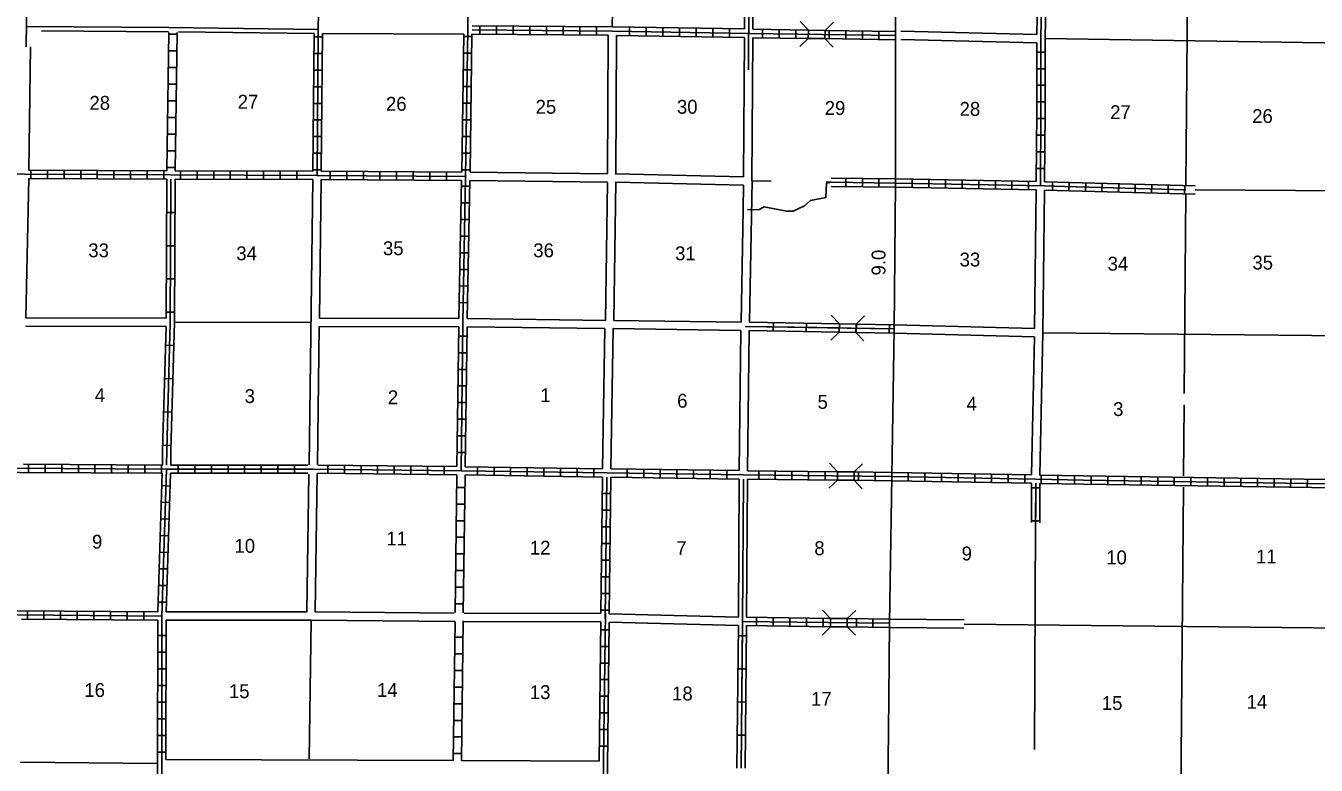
# Model space of a CAD drawing. Extents: x 1142892 to 1570202, y 16283729 to 16658946.
# Drawn here: x 1408802 to 1455366, y 16391321 to 16417984 of the extents above; entities that cross this region are included whole.
import ezdxf

# ---------------------------------------------------------------- set-up
doc = ezdxf.new("R2010")
doc.units = 0
for name, color, linetype in [('L10', 7, 'Continuous'), ('L11', 7, 'Continuous'), ('L13', 7, 'Continuous'), ('L14', 7, 'Continuous'), ('L18', 7, 'Continuous'), ('L28', 7, 'Continuous'), ('L3', 7, 'Continuous'), ('L8', 7, 'Continuous'), ('L9', 7, 'Continuous')]:
    doc.layers.add(name, color=color, linetype=linetype)

msp = doc.modelspace()

# ---------------------------------------------------------------- linework, layer by layer
at = {"layer": 'L10'}
for p, q in [((1440131, 16407205), (1445206, 16407063)), ((1440131, 16406905), (1445197, 16406771))]:
    msp.add_line(p, q, dxfattribs=at)
at = {"layer": 'L11'}
for p, q in [((1440381, 16417796), (1445289, 16417671)), ((1419507, 16417705), (1424606, 16417688)), ((1440381, 16417496), (1445281, 16417371)), ((1408966, 16417231), (1408907, 16412779)), ((1419023, 16402155), (1419165, 16412438)), ((1419398, 16407438), (1419465, 16412438)), ((1408799, 16407155), (1413861, 16407146)), ((1408805, 16407455), (1413866, 16407446)), ((1419323, 16402155), (1419390, 16407138)), ((1445197, 16406771), (1445097, 16401796)), ((1418948, 16396846), (1419015, 16401821)), ((1419248, 16396846), (1419315, 16401838)), ((1434548, 16401640), (1434514, 16396658)), ((1434848, 16401636), (1434814, 16396654)), ((1439974, 16396588), (1442659, 16396559)), ((1439971, 16396288), (1442656, 16396259)), ((1413857, 16391530), (1424223, 16391488)), ((1424523, 16391488), (1429491, 16391471))]:
    msp.add_line(p, q, dxfattribs=at)
for points in [[(1409366, 16417808), (1413948, 16417771)], [(1414307, 16417763), (1419207, 16417705)], [(1429790, 16412663), (1429815, 16417646)], [(1430090, 16412646), (1430115, 16417638)], [(1434698, 16412538), (1434742, 16417563)], [(1434997, 16412388), (1435041, 16417555)], [(1424831, 16412705), (1429790, 16412646)], [(1430073, 16412646), (1434698, 16412538)], [(1408805, 16407455), (1408907, 16412480)], [(1424823, 16412405), (1429790, 16412346)], [(1429715, 16407363), (1429790, 16412330)], [(1430015, 16407363), (1430090, 16412363)], [(1430090, 16412346), (1434698, 16412238)], [(1434614, 16407296), (1434689, 16411363), (1434698, 16412238)], [(1434914, 16407296), (1435012, 16412388)], [(1445264, 16412071), (1445206, 16407063)], [(1445564, 16412063), (1445506, 16406913), (1445397, 16401780)], [(1419390, 16407138), (1424423, 16407130)], [(1419398, 16407438), (1424431, 16407430)], [(1424723, 16407130), (1429698, 16407063)], [(1424731, 16407430), (1429715, 16407363)], [(1429615, 16402013), (1429698, 16407063)], [(1429915, 16402005), (1429998, 16407063)], [(1429998, 16407063), (1434606, 16406996)], [(1430015, 16407363), (1434614, 16407296)], [(1434548, 16401946), (1434606, 16406996)], [(1434848, 16401938), (1434906, 16406996)], [(1413865, 16396846), (1418948, 16396846)], [(1419248, 16396846), (1424265, 16396805)], [(1424623, 16396805), (1429556, 16396788)], [(1429856, 16396780), (1434514, 16396658)], [(1413865, 16396546), (1419098, 16396546), (1424281, 16396505)], [(1424581, 16396505), (1429556, 16396488)], [(1429856, 16396480), (1434514, 16396355)]]:
    msp.add_lwpolyline(points, dxfattribs=at)
at = {"layer": 'L13'}
for p, q in [((1450847, 16433122), (1450663, 16412221)), ((1430065, 16422913), (1429965, 16417946)), ((1408847, 16419569), (1408816, 16417231)), ((1445581, 16417521), (1461129, 16417296)), ((1435012, 16412388), (1435698, 16412380)), ((1437689, 16412346), (1437864, 16412346)), ((1450661, 16411921), (1450597, 16404721)), ((1451000, 16412069), (1461082, 16412013)), ((1414165, 16407296), (1419090, 16407288)), ((1445506, 16406913), (1461035, 16406750)), ((1450597, 16404321), (1450572, 16401755)), ((1450572, 16401346), (1450438, 16385702)), ((1445240, 16400066), (1445197, 16391888)), ((1419023, 16391546), (1419098, 16396546)), ((1442658, 16396409), (1460980, 16396213)), ((1408607, 16391430), (1413557, 16391380))]:
    msp.add_line(p, q, dxfattribs=at)
at = {"layer": 'L18'}
for p, q in [((1437048, 16417830), (1436748, 16418138)), ((1437048, 16417830), (1437039, 16417530)), ((1437048, 16417830), (1437648, 16417821)), ((1437648, 16417821), (1437639, 16417521)), ((1437648, 16417821), (1437948, 16418113)), ((1437039, 16417530), (1436731, 16417238)), ((1437039, 16417530), (1437639, 16417521)), ((1437639, 16417521), (1437931, 16417213)), ((1438164, 16407238), (1437864, 16407546)), ((1438764, 16407230), (1439064, 16407521)), ((1438164, 16407238), (1438156, 16406938)), ((1438164, 16407238), (1438764, 16407230)), ((1438764, 16407230), (1438756, 16406930)), ((1438156, 16406938), (1437848, 16406646)), ((1438156, 16406938), (1438756, 16406930)), ((1438756, 16406930), (1439048, 16406621)), ((1438098, 16401905), (1437798, 16402213)), ((1438098, 16401905), (1438089, 16401605)), ((1438098, 16401905), (1438698, 16401896)), ((1438698, 16401896), (1438998, 16402188)), ((1438089, 16401605), (1437781, 16401313)), ((1438089, 16401605), (1438689, 16401596)), ((1438698, 16401896), (1438689, 16401596)), ((1438689, 16401596), (1438981, 16401288)), ((1437839, 16396613), (1437548, 16396913)), ((1438439, 16396605), (1438748, 16396905)), ((1437839, 16396313), (1437539, 16396013)), ((1437839, 16396613), (1437839, 16396313)), ((1437839, 16396613), (1438439, 16396605)), ((1437839, 16396313), (1438439, 16396305)), ((1438439, 16396605), (1438439, 16396305)), ((1438439, 16396305), (1438739, 16396005))]:
    msp.add_line(p, q, dxfattribs=at)
at = {"layer": 'L3'}
for points in [[(1439948, 16393738), (1439973, 16396438), (1440048, 16401730), (1440131, 16407055), (1440189, 16412313), (1440189, 16417630), (1440214, 16422930)], [(1439814, 16379996), (1439864, 16385830), (1439948, 16393738)]]:
    msp.add_lwpolyline(points, dxfattribs=at)
at = {"layer": 'L8'}
for p, q in [((1434773, 16422846), (1434739, 16417871)), ((1434923, 16422846), (1434881, 16416396)), ((1435073, 16422846), (1435039, 16417863)), ((1425190, 16417988), (1425190, 16417688)), ((1425790, 16417980), (1425790, 16417680)), ((1426390, 16417980), (1426390, 16417680)), ((1426990, 16417971), (1426990, 16417671)), ((1427590, 16417963), (1427590, 16417663)), ((1428190, 16417963), (1428190, 16417663)), ((1428790, 16417955), (1428790, 16417655)), ((1429390, 16417955), (1429390, 16417655)), ((1430590, 16417938), (1430590, 16417638)), ((1431190, 16417930), (1431190, 16417630)), ((1431790, 16417913), (1431790, 16417613)), ((1432390, 16417905), (1432390, 16417605)), ((1432989, 16417896), (1432989, 16417596)), ((1433589, 16417888), (1433589, 16417588)), ((1434189, 16417871), (1434189, 16417571)), ((1435389, 16417855), (1435389, 16417555)), ((1435989, 16417846), (1435989, 16417546)), ((1436589, 16417838), (1436589, 16417538)), ((1437789, 16417821), (1437789, 16417521)), ((1438389, 16417805), (1438389, 16417505)), ((1438989, 16417796), (1438989, 16417496)), ((1439589, 16417788), (1439589, 16417488)), ((1413965, 16417680), (1414265, 16417680)), ((1419207, 16417588), (1419507, 16417588)), ((1424606, 16417596), (1424906, 16417596)), ((1413957, 16417080), (1414257, 16417080)), ((1419198, 16416988), (1419498, 16416988)), ((1424590, 16416996), (1424890, 16416996)), ((1445281, 16417038), (1445581, 16417038)), ((1413948, 16416480), (1414248, 16416480)), ((1419198, 16416388), (1419498, 16416388)), ((1424581, 16416396), (1424881, 16416396)), ((1445281, 16416438), (1445581, 16416438)), ((1413940, 16415880), (1414240, 16415880)), ((1419190, 16415788), (1419490, 16415788)), ((1424573, 16415796), (1424873, 16415796)), ((1445281, 16415838), (1445581, 16415838)), ((1413932, 16415280), (1414232, 16415280)), ((1419182, 16415188), (1419482, 16415188)), ((1424565, 16415196), (1424865, 16415196)), ((1445281, 16415238), (1445581, 16415238)), ((1413923, 16414680), (1414223, 16414680)), ((1419182, 16414588), (1419482, 16414588)), ((1424556, 16414596), (1424856, 16414596)), ((1445281, 16414638), (1445581, 16414638)), ((1413907, 16414080), (1414207, 16414080)), ((1445272, 16414038), (1445572, 16414038)), ((1419173, 16413988), (1419473, 16413988)), ((1424548, 16413996), (1424848, 16413996)), ((1413898, 16413480), (1414198, 16413480)), ((1419173, 16413388), (1419473, 16413388)), ((1424540, 16413396), (1424840, 16413396)), ((1445272, 16413438), (1445572, 16413438)), ((1408982, 16412480), (1408982, 16412780)), ((1409582, 16412480), (1409582, 16412780)), ((1410182, 16412471), (1410182, 16412771)), ((1410782, 16412471), (1410782, 16412771)), ((1411382, 16412471), (1411382, 16412771)), ((1411982, 16412463), (1411982, 16412763)), ((1412582, 16412463), (1412582, 16412763)), ((1413182, 16412455), (1413182, 16412755)), ((1413782, 16412455), (1413782, 16412755)), ((1413890, 16412880), (1414190, 16412880)), ((1414382, 16412455), (1414382, 16412755)), ((1414982, 16412455), (1414982, 16412755)), ((1415582, 16412446), (1415582, 16412746)), ((1416182, 16412446), (1416182, 16412746)), ((1416782, 16412446), (1416782, 16412746)), ((1417382, 16412446), (1417382, 16412746)), ((1417982, 16412446), (1417982, 16412746)), ((1418582, 16412438), (1418582, 16412738)), ((1419165, 16412788), (1419465, 16412788)), ((1419782, 16412438), (1419782, 16412738)), ((1420382, 16412430), (1420382, 16412730)), ((1420982, 16412430), (1420982, 16412730)), ((1421581, 16412421), (1421581, 16412721)), ((1422181, 16412421), (1422181, 16412721)), ((1422781, 16412413), (1422781, 16412713)), ((1423381, 16412413), (1423381, 16412713)), ((1423981, 16412413), (1423981, 16412713)), ((1424523, 16412796), (1424823, 16412796)), ((1445264, 16412838), (1445564, 16412838)), ((1424515, 16412196), (1424815, 16412196)), ((1438389, 16412488), (1438389, 16412188)), ((1438989, 16412480), (1438989, 16412180)), ((1439589, 16412471), (1439589, 16412171)), ((1440789, 16412155), (1440789, 16412455)), ((1441389, 16412138), (1441389, 16412438)), ((1441989, 16412130), (1441989, 16412430)), ((1442589, 16412121), (1442589, 16412421)), ((1443189, 16412105), (1443189, 16412405)), ((1443789, 16412096), (1443789, 16412396)), ((1444389, 16412088), (1444389, 16412388)), ((1444989, 16412071), (1444989, 16412371)), ((1445856, 16412354), (1445847, 16412056)), ((1446452, 16412338), (1446444, 16412039)), ((1447048, 16412321), (1447040, 16412023)), ((1447645, 16412305), (1447636, 16412006)), ((1448241, 16412288), (1448233, 16411990)), ((1448837, 16412271), (1448829, 16411973)), ((1449434, 16412255), (1449426, 16411957)), ((1450030, 16412238), (1450022, 16411940)), ((1450627, 16412222), (1450618, 16411924)), ((1424506, 16411596), (1424806, 16411596)), ((1424490, 16410996), (1424790, 16410996)), ((1424481, 16410396), (1424781, 16410396)), ((1424473, 16409796), (1424773, 16409796)), ((1424456, 16409196), (1424756, 16409196)), ((1424448, 16408605), (1424748, 16408596)), ((1424440, 16408005), (1424740, 16407996)), ((1438441, 16407083), (1434912, 16407146)), ((1438441, 16407086), (1440128, 16407055)), ((1424415, 16406796), (1424715, 16406796)), ((1424406, 16406196), (1424706, 16406196)), ((1424398, 16405596), (1424698, 16405596)), ((1424398, 16404996), (1424698, 16404996)), ((1424390, 16404396), (1424690, 16404396)), ((1424381, 16403796), (1424681, 16403796)), ((1424373, 16403196), (1424673, 16403196)), ((1424365, 16402596), (1424665, 16402596)), ((1408899, 16401880), (1408899, 16402180)), ((1409499, 16401871), (1409499, 16402171)), ((1410098, 16401871), (1410098, 16402171)), ((1410698, 16401863), (1410698, 16402163)), ((1411298, 16401863), (1411298, 16402163)), ((1411898, 16401855), (1411898, 16402155)), ((1412498, 16401855), (1412498, 16402155)), ((1413098, 16401855), (1413098, 16402155)), ((1413698, 16401846), (1413698, 16402146)), ((1414298, 16401846), (1414298, 16402146)), ((1414898, 16401846), (1414898, 16402146)), ((1415498, 16401846), (1415498, 16402146)), ((1416098, 16401846), (1416098, 16402146)), ((1416698, 16401846), (1416698, 16402146)), ((1417298, 16401846), (1417298, 16402146)), ((1417898, 16401846), (1417898, 16402146)), ((1418498, 16401846), (1418498, 16402146)), ((1419698, 16401838), (1419698, 16402138)), ((1420298, 16401838), (1420298, 16402138)), ((1420898, 16401830), (1420898, 16402130)), ((1421498, 16401821), (1421498, 16402121)), ((1422098, 16401813), (1422098, 16402113)), ((1422698, 16401805), (1422698, 16402105)), ((1423298, 16401805), (1423298, 16402105)), ((1423898, 16401796), (1423898, 16402096)), ((1425098, 16401780), (1425098, 16402080)), ((1425698, 16401771), (1425698, 16402071)), ((1426298, 16401763), (1426298, 16402063)), ((1426898, 16401755), (1426898, 16402055)), ((1427498, 16401746), (1427498, 16402046)), ((1428098, 16401738), (1428098, 16402038)), ((1428698, 16401730), (1428698, 16402030)), ((1429298, 16401721), (1429298, 16402021)), ((1430498, 16401705), (1430498, 16402005)), ((1431098, 16401696), (1431098, 16401996)), ((1431698, 16401680), (1431698, 16401980)), ((1432298, 16401671), (1432298, 16401971)), ((1432898, 16401663), (1432898, 16401963)), ((1433498, 16401655), (1433498, 16401955)), ((1434098, 16401646), (1434098, 16401946)), ((1434848, 16401938), (1438098, 16401905)), ((1435248, 16401930), (1435248, 16401630)), ((1435848, 16401921), (1435848, 16401621)), ((1436448, 16401921), (1436448, 16401621)), ((1437048, 16401913), (1437048, 16401613)), ((1437648, 16401905), (1437648, 16401605)), ((1429615, 16401713), (1429556, 16396788)), ((1429765, 16401713), (1429706, 16396605)), ((1429915, 16401705), (1429856, 16396780)), ((1434663, 16396495), (1434698, 16401638)), ((1434698, 16401788), (1440048, 16401730)), ((1434848, 16401636), (1438089, 16401605)), ((1438689, 16401596), (1440048, 16401580)), ((1438698, 16401896), (1440048, 16401880)), ((1438848, 16401896), (1438848, 16401596)), ((1439448, 16401888), (1439448, 16401588)), ((1440048, 16401880), (1445097, 16401796)), ((1440048, 16401580), (1445097, 16401491)), ((1440648, 16401571), (1440648, 16401871)), ((1441248, 16401555), (1441248, 16401855)), ((1441848, 16401546), (1441848, 16401846)), ((1442448, 16401538), (1442448, 16401838)), ((1443048, 16401530), (1443048, 16401830)), ((1443648, 16401513), (1443648, 16401813)), ((1444247, 16401505), (1444247, 16401805)), ((1444847, 16401496), (1444847, 16401796)), ((1445447, 16401488), (1445447, 16401788)), ((1446047, 16401471), (1446047, 16401771)), ((1446647, 16401463), (1446647, 16401763)), ((1447247, 16401455), (1447247, 16401755)), ((1447847, 16401438), (1447847, 16401738)), ((1448447, 16401430), (1448447, 16401730)), ((1449047, 16401421), (1449047, 16401721)), ((1449647, 16401413), (1449647, 16401713)), ((1450247, 16401405), (1450247, 16401705)), ((1450847, 16401396), (1450847, 16401696)), ((1451447, 16401388), (1451447, 16401688)), ((1452047, 16401380), (1452047, 16401680)), ((1452647, 16401371), (1452647, 16401671)), ((1453247, 16401363), (1453247, 16401663)), ((1453847, 16401355), (1453847, 16401655)), ((1454439, 16401346), (1454447, 16401646)), ((1455039, 16401338), (1455047, 16401630)), ((1413715, 16401405), (1414015, 16401388)), ((1424348, 16401338), (1424648, 16401338)), ((1429606, 16401113), (1429906, 16401113)), ((1445245, 16401202), (1445236, 16399309)), ((1413690, 16400805), (1413990, 16400796)), ((1424340, 16400738), (1424640, 16400738)), ((1429598, 16400513), (1429898, 16400513)), ((1413673, 16400205), (1413973, 16400196)), ((1424331, 16400138), (1424631, 16400138)), ((1413657, 16399605), (1413957, 16399596)), ((1429598, 16399913), (1429898, 16399913)), ((1424323, 16399538), (1424623, 16399538)), ((1429590, 16399313), (1429890, 16399313)), ((1413640, 16399005), (1413940, 16398996)), ((1424315, 16398938), (1424615, 16398938)), ((1429581, 16398713), (1429881, 16398713)), ((1413615, 16398405), (1413915, 16398396)), ((1424315, 16398338), (1424615, 16398338)), ((1413598, 16397805), (1413898, 16397796)), ((1424306, 16397738), (1424606, 16397738)), ((1429573, 16398113), (1429873, 16398113)), ((1429565, 16397513), (1429865, 16397513)), ((1408857, 16396588), (1408857, 16396888)), ((1409457, 16396580), (1409457, 16396880)), ((1410057, 16396580), (1410057, 16396880)), ((1410657, 16396571), (1410657, 16396871)), ((1411257, 16396563), (1411257, 16396863)), ((1411857, 16396563), (1411857, 16396863)), ((1412457, 16396555), (1412457, 16396855)), ((1413057, 16396555), (1413057, 16396855)), ((1413582, 16397205), (1413882, 16397196)), ((1424298, 16397138), (1424598, 16397138)), ((1429556, 16396913), (1429856, 16396913)), ((1434814, 16396654), (1437839, 16396613)), ((1434814, 16396355), (1437831, 16396313)), ((1435173, 16396649), (1435173, 16396350)), ((1435773, 16396641), (1435773, 16396341)), ((1436373, 16396633), (1436373, 16396333)), ((1436623, 16396480), (1439973, 16396438)), ((1436973, 16396621), (1436973, 16396321)), ((1437573, 16396621), (1437573, 16396321)), ((1438439, 16396605), (1439973, 16396588)), ((1438773, 16396605), (1438773, 16396305)), ((1439373, 16396596), (1439373, 16396296)), ((1413565, 16395996), (1413865, 16395996)), ((1424281, 16395938), (1424581, 16395938)), ((1429556, 16396205), (1429856, 16396205)), ((1438439, 16396305), (1439973, 16396288)), ((1413565, 16395396), (1413865, 16395396)), ((1429548, 16395605), (1429848, 16395605)), ((1424273, 16395338), (1424573, 16395338)), ((1429540, 16395005), (1429840, 16395005)), ((1413565, 16394796), (1413865, 16394796)), ((1424265, 16394738), (1424565, 16394738)), ((1413565, 16394196), (1413865, 16394196)), ((1424256, 16394138), (1424556, 16394138)), ((1429531, 16394405), (1429831, 16394405)), ((1413557, 16393596), (1413857, 16393596)), ((1424248, 16393538), (1424548, 16393538)), ((1429523, 16393805), (1429823, 16393805)), ((1429523, 16393205), (1429823, 16393205)), ((1413557, 16392996), (1413857, 16392996)), ((1424240, 16392938), (1424540, 16392938)), ((1429515, 16392605), (1429815, 16392605)), ((1413557, 16392396), (1413857, 16392396)), ((1424240, 16392338), (1424540, 16392338)), ((1413557, 16391796), (1413857, 16391796)), ((1424231, 16391738), (1424531, 16391738)), ((1429506, 16392005), (1429806, 16392005))]:
    msp.add_line(p, q, dxfattribs=at)
for points in [[(1445547, 16433238), (1445556, 16428180), (1445506, 16422830), (1445481, 16420180), (1445431, 16417521), (1445431, 16414855), (1445414, 16412213)], [(1445406, 16428013), (1445356, 16422830), (1445331, 16420180), (1445289, 16417671)], [(1445706, 16428030), (1445656, 16422830), (1445631, 16420180), (1445581, 16417521), (1445581, 16414855), (1445564, 16412363)], [(1424748, 16422996), (1424756, 16417838), (1424673, 16412555), (1424573, 16407280), (1424506, 16401938)], [(1408824, 16417963), (1413965, 16417921), (1419357, 16417855), (1419315, 16412588)], [(1413965, 16417746), (1413890, 16412755)], [(1414265, 16417746), (1414190, 16412755)], [(1424906, 16417988), (1429965, 16417946), (1434739, 16417871)], [(1424906, 16417838), (1429965, 16417796), (1434889, 16417713), (1440189, 16417630)], [(1435039, 16417863), (1437039, 16417830)], [(1437656, 16417821), (1440189, 16417780)], [(1419207, 16417705), (1419165, 16412738)], [(1419507, 16417705), (1419465, 16412738)], [(1424606, 16417688), (1424531, 16412705)], [(1424898, 16417688), (1424831, 16412705)], [(1424898, 16417688), (1429815, 16417646)], [(1430115, 16417638), (1434742, 16417563)], [(1435041, 16417555), (1437039, 16417530)], [(1437631, 16417521), (1440189, 16417480)], [(1445281, 16417371), (1445281, 16414855), (1445264, 16412371)], [(1398182, 16412705), (1403499, 16412655), (1408757, 16412630), (1414040, 16412605), (1419315, 16412588), (1424673, 16412555)], [(1408907, 16412779), (1413890, 16412755)], [(1414190, 16412755), (1419165, 16412738)], [(1419465, 16412738), (1424531, 16412705)], [(1408907, 16412480), (1413890, 16412455)], [(1414190, 16412455), (1419165, 16412438)], [(1419465, 16412438), (1424523, 16412405)], [(1424523, 16412405), (1424431, 16407430)], [(1424823, 16412405), (1424731, 16407430)], [(1434848, 16411363), (1435239, 16411346), (1435448, 16411455), (1436248, 16411296), (1436498, 16411305), (1436906, 16411488), (1437114, 16411688), (1437673, 16411796), (1437698, 16412305), (1437889, 16412346), (1440189, 16412313)], [(1437862, 16412191), (1440189, 16412163)], [(1437866, 16412489), (1440189, 16412463)], [(1440189, 16412463), (1445264, 16412371)], [(1440189, 16412313), (1445564, 16412213), (1447064, 16412171)], [(1440189, 16412163), (1445264, 16412071)], [(1445564, 16412363), (1451001, 16412212)], [(1445852, 16412205), (1450665, 16412071)], [(1445564, 16412063), (1451000, 16411912)], [(1424423, 16407130), (1424356, 16402088)], [(1424723, 16407130), (1424656, 16402080)], [(1445397, 16401780), (1446972, 16401755), (1455730, 16401621), (1455756, 16405651)], [(1440048, 16401730), (1445247, 16401638), (1446972, 16401605), (1455880, 16401471), (1455905, 16405513)], [(1398099, 16402080), (1402724, 16402063), (1413882, 16401996), (1419173, 16401996), (1424506, 16401938), (1429765, 16401863), (1434698, 16401788)], [(1403424, 16401905), (1413723, 16401846)], [(1408723, 16402175), (1413732, 16402146)], [(1413632, 16386229), (1413707, 16391380), (1413715, 16396696), (1413882, 16401996)], [(1414032, 16402146), (1418982, 16402146)], [(1419357, 16402146), (1424356, 16402088)], [(1424656, 16402080), (1429615, 16402013)], [(1429915, 16402005), (1434548, 16401946)], [(1413565, 16396846), (1413723, 16401846)], [(1413865, 16396846), (1414023, 16401846)], [(1414023, 16401846), (1418982, 16401846)], [(1419340, 16401846), (1424356, 16401788)], [(1424290, 16396830), (1424356, 16401788)], [(1424590, 16396813), (1424656, 16401788)], [(1424656, 16401788), (1429615, 16401713)], [(1429915, 16401705), (1434548, 16401640)], [(1445397, 16401485), (1446972, 16401455), (1456030, 16401321)], [(1398057, 16396821), (1403182, 16396771), (1408499, 16396738), (1413715, 16396696)], [(1403340, 16396921), (1408499, 16396888), (1413565, 16396846)], [(1429348, 16370346), (1429415, 16375579), (1429623, 16386204), (1429648, 16391480), (1429715, 16396805)], [(1408649, 16396588), (1413565, 16396546)], [(1413482, 16386229), (1413557, 16391380), (1413565, 16396546)], [(1413857, 16391530), (1413865, 16396546)], [(1424223, 16391488), (1424290, 16396505)], [(1424523, 16391488), (1424590, 16396530)], [(1429490, 16391471), (1429556, 16396488)], [(1429765, 16386154), (1429790, 16391280), (1429856, 16396480)], [(1434666, 16396495), (1434610, 16391211)]]:
    msp.add_lwpolyline(points, dxfattribs=at)
at = {"layer": 'L9'}
for p, q in [((1419465, 16423230), (1419357, 16417855)), ((1413882, 16411255), (1414182, 16411255)), ((1413882, 16410055), (1414182, 16410055)), ((1413873, 16408855), (1414173, 16408855)), ((1413865, 16407655), (1414165, 16407655)), ((1434756, 16407146), (1440131, 16407055)), ((1434912, 16407146), (1438162, 16407088)), ((1434914, 16407296), (1438164, 16407238)), ((1435778, 16407280), (1435773, 16406982)), ((1436971, 16407259), (1436966, 16406960)), ((1438767, 16406931), (1438773, 16407229)), ((1438770, 16407080), (1440128, 16407055)), ((1438773, 16407230), (1440131, 16407205)), ((1439960, 16406909), (1439966, 16407207)), ((1434906, 16406996), (1438148, 16406938)), ((1438756, 16406930), (1440131, 16406905)), ((1413840, 16406463), (1414140, 16406455)), ((1413807, 16405263), (1414107, 16405255)), ((1413773, 16404063), (1414073, 16404055)), ((1413748, 16402863), (1414048, 16402855)), ((1445097, 16401491), (1445090, 16400069)), ((1445247, 16401490), (1445240, 16400069)), ((1445397, 16401485), (1445390, 16400063)), ((1445095, 16401328), (1445393, 16401327)), ((1445089, 16400135), (1445387, 16400133)), ((1434612, 16391214), (1434664, 16396356)), ((1434664, 16396505), (1436623, 16396480)), ((1434810, 16395986), (1434511, 16395989)), ((1434797, 16394792), (1434499, 16394795)), ((1434785, 16393599), (1434487, 16393602)), ((1434773, 16392406), (1434475, 16392409))]:
    msp.add_line(p, q, dxfattribs=at)
for points in [[(1413890, 16412455), (1413866, 16407446)], [(1414040, 16412455), (1414015, 16407296), (1413890, 16402680), (1413882, 16402146)], [(1414190, 16412455), (1414165, 16407296), (1414040, 16402680), (1414032, 16402146)], [(1413861, 16407146), (1413740, 16402680), (1413732, 16402146)], [(1434460, 16391213), (1434514, 16396355)], [(1434762, 16391213), (1434814, 16396355)]]:
    msp.add_lwpolyline(points, dxfattribs=at)

# ---------------------------------------------------------------- texts
at = {"layer": 'L14'}
for s, p in [('28', (1411098, 16414955)), ('27', (1416448, 16414996)), ('26', (1421798, 16414921)), ('25', (1427198, 16414813)), ('30', (1432298, 16414813)), ('29', (1437631, 16414771)), ('28', (1442498, 16414738)), ('27', (1447931, 16414621)), ('26', (1453056, 16414480)), ('33', (1411057, 16409638)), ('34', (1416398, 16409530)), ('35', (1421690, 16409713)), ('36', (1427115, 16409638)), ('31', (1432231, 16409530)), ('33', (1442498, 16409305)), ('34', (1447839, 16409155)), ('35', (1453064, 16409196)), ('4', (1411290, 16404413)), ('3', (1416698, 16404380)), ('2', (1421865, 16404338)), ('1', (1427365, 16404413)), ('6', (1432306, 16404213)), ('5', (1437373, 16404171)), ('4', (1442748, 16404105)), ('3', (1448039, 16403913)), ('9', (1411190, 16399130)), ('11', (1421815, 16399246)), ('10', (1416332, 16398980)), ('12', (1426990, 16398913)), ('7', (1432273, 16398896)), ('8', (1437256, 16398896)), ('9', (1442573, 16398705)), ('10', (1447789, 16398563)), ('11', (1453197, 16398596)), ('16', (1410915, 16393780)), ('15', (1416132, 16393738)), ('14', (1421473, 16393780)), ('13', (1426990, 16393705)), ('18', (1432123, 16393655)), ('17', (1437139, 16393463)), ('15', (1447631, 16393313)), ('14', (1452856, 16393355))]:
    msp.add_text(s, height=500, rotation=0, dxfattribs=at).set_placement(p)
at = {"layer": 'L28'}
msp.add_text('9.0', height=500, rotation=90, dxfattribs=at).set_placement((1439823, 16408980))

doc.saveas('drawing.dxf')
